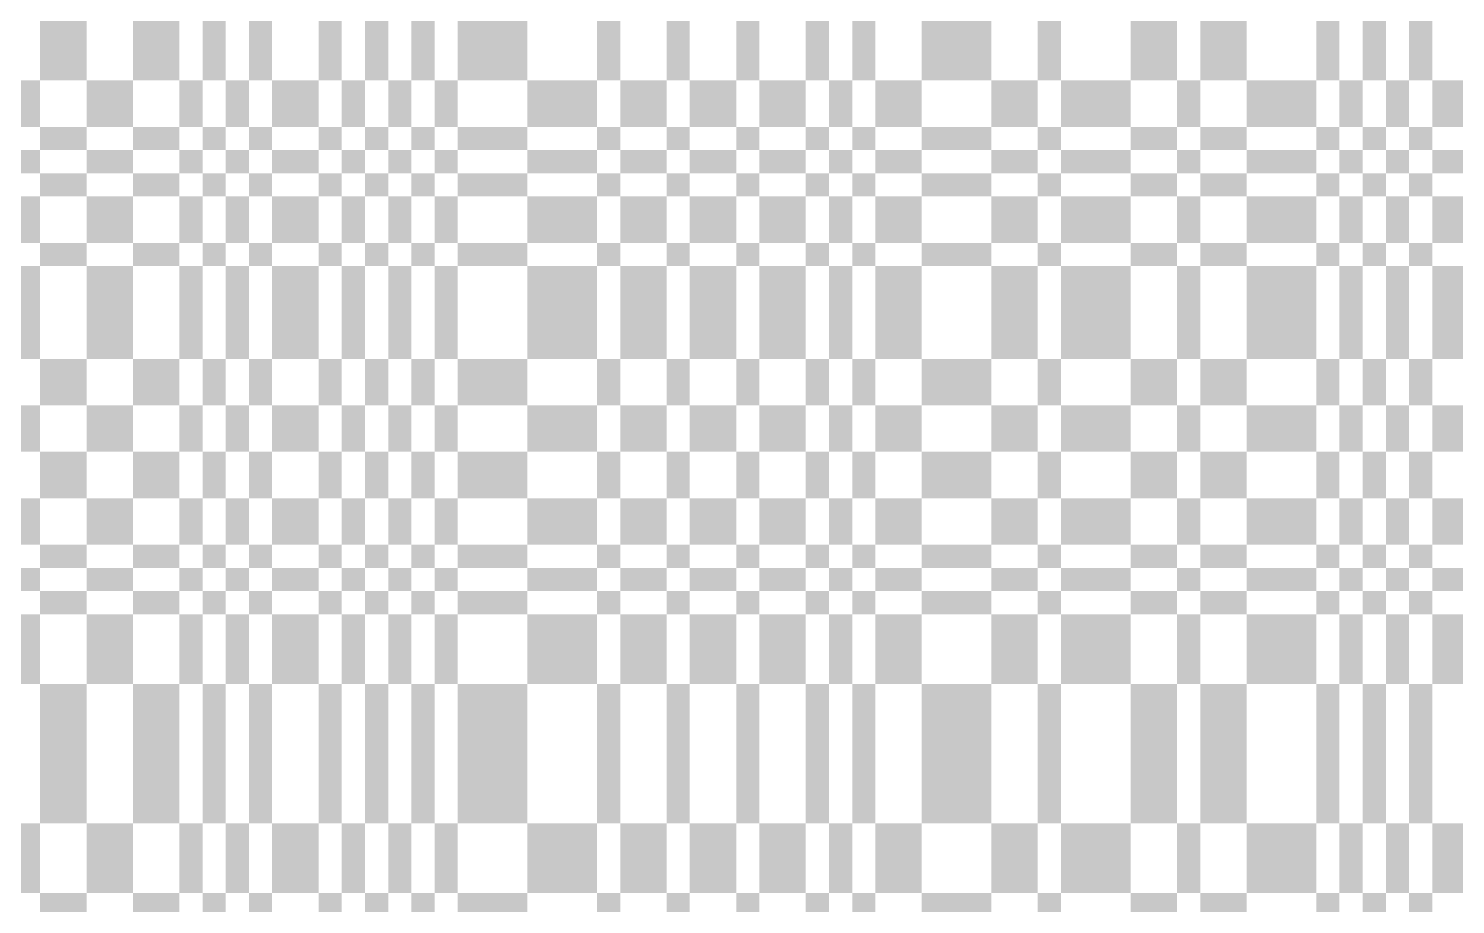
# Model space of a CAD drawing. Extents: x 0 to 200, y 0 to 200.
# Drawn here: x 99.8 to 124.4, y 149.4 to 164.49 of the extents above; entities that cross this region are included whole.
import ezdxf

# ---------------------------------------------------------------- set-up
doc = ezdxf.new("R2010")
doc.units = 0

msp = doc.modelspace()

# ---------------------------------------------------------------- linework, layer by layer
at = {"layer": 'CHROME'}
for points in [[(100, 163.6), (100.8, 163.6), (100, 164.8), (100.8, 164.8)], [(101.6, 163.6), (102.4, 163.6), (101.6, 164.8), (102.4, 164.8)], [(102.8, 163.6), (103.2, 163.6), (102.8, 164.8), (103.2, 164.8)], [(103.6, 163.6), (104, 163.6), (103.6, 164.8), (104, 164.8)], [(104.8, 163.6), (105.2, 163.6), (104.8, 164.8), (105.2, 164.8)], [(105.6, 163.6), (106, 163.6), (105.6, 164.8), (106, 164.8)], [(106.4, 163.6), (106.8, 163.6), (106.4, 164.8), (106.8, 164.8)], [(107.2, 163.6), (108.4, 163.6), (107.2, 164.8), (108.4, 164.8)], [(109.6, 163.6), (110, 163.6), (109.6, 164.8), (110, 164.8)], [(110.8, 163.6), (111.2, 163.6), (110.8, 164.8), (111.2, 164.8)], [(112, 163.6), (112.4, 163.6), (112, 164.8), (112.4, 164.8)], [(113.2, 163.6), (113.6, 163.6), (113.2, 164.8), (113.6, 164.8)], [(114, 163.6), (114.4, 163.6), (114, 164.8), (114.4, 164.8)], [(115.2, 163.6), (116.4, 163.6), (115.2, 164.8), (116.4, 164.8)], [(117.2, 163.6), (117.6, 163.6), (117.2, 164.8), (117.6, 164.8)], [(118.8, 163.6), (119.6, 163.6), (118.8, 164.8), (119.6, 164.8)], [(120, 163.6), (120.8, 163.6), (120, 164.8), (120.8, 164.8)], [(122, 163.6), (122.4, 163.6), (122, 164.8), (122.4, 164.8)], [(122.8, 163.6), (123.2, 163.6), (122.8, 164.8), (123.2, 164.8)], [(123.6, 163.6), (124, 163.6), (123.6, 164.8), (124, 164.8)], [(99.6, 162.8), (100, 162.8), (99.6, 163.6), (100, 163.6)], [(100.8, 162.8), (101.6, 162.8), (100.8, 163.6), (101.6, 163.6)], [(102.4, 162.8), (102.8, 162.8), (102.4, 163.6), (102.8, 163.6)], [(103.2, 162.8), (103.6, 162.8), (103.2, 163.6), (103.6, 163.6)], [(104, 162.8), (104.8, 162.8), (104, 163.6), (104.8, 163.6)], [(105.2, 162.8), (105.6, 162.8), (105.2, 163.6), (105.6, 163.6)], [(106, 162.8), (106.4, 162.8), (106, 163.6), (106.4, 163.6)], [(106.8, 162.8), (107.2, 162.8), (106.8, 163.6), (107.2, 163.6)], [(108.4, 162.8), (109.6, 162.8), (108.4, 163.6), (109.6, 163.6)], [(110, 162.8), (110.8, 162.8), (110, 163.6), (110.8, 163.6)], [(111.2, 162.8), (112, 162.8), (111.2, 163.6), (112, 163.6)], [(112.4, 162.8), (113.2, 162.8), (112.4, 163.6), (113.2, 163.6)], [(113.6, 162.8), (114, 162.8), (113.6, 163.6), (114, 163.6)], [(114.4, 162.8), (115.2, 162.8), (114.4, 163.6), (115.2, 163.6)], [(116.4, 162.8), (117.2, 162.8), (116.4, 163.6), (117.2, 163.6)], [(117.6, 162.8), (118.8, 162.8), (117.6, 163.6), (118.8, 163.6)], [(119.6, 162.8), (120, 162.8), (119.6, 163.6), (120, 163.6)], [(120.8, 162.8), (122, 162.8), (120.8, 163.6), (122, 163.6)], [(122.4, 162.8), (122.8, 162.8), (122.4, 163.6), (122.8, 163.6)], [(123.2, 162.8), (123.6, 162.8), (123.2, 163.6), (123.6, 163.6)], [(124, 162.8), (124.8, 162.8), (124, 163.6), (124.8, 163.6)], [(100, 162.4), (100.8, 162.4), (100, 162.8), (100.8, 162.8)], [(101.6, 162.4), (102.4, 162.4), (101.6, 162.8), (102.4, 162.8)], [(102.8, 162.4), (103.2, 162.4), (102.8, 162.8), (103.2, 162.8)], [(103.6, 162.4), (104, 162.4), (103.6, 162.8), (104, 162.8)], [(104.8, 162.4), (105.2, 162.4), (104.8, 162.8), (105.2, 162.8)], [(105.6, 162.4), (106, 162.4), (105.6, 162.8), (106, 162.8)], [(106.4, 162.4), (106.8, 162.4), (106.4, 162.8), (106.8, 162.8)], [(107.2, 162.4), (108.4, 162.4), (107.2, 162.8), (108.4, 162.8)], [(109.6, 162.4), (110, 162.4), (109.6, 162.8), (110, 162.8)], [(110.8, 162.4), (111.2, 162.4), (110.8, 162.8), (111.2, 162.8)], [(112, 162.4), (112.4, 162.4), (112, 162.8), (112.4, 162.8)], [(113.2, 162.4), (113.6, 162.4), (113.2, 162.8), (113.6, 162.8)], [(114, 162.4), (114.4, 162.4), (114, 162.8), (114.4, 162.8)], [(115.2, 162.4), (116.4, 162.4), (115.2, 162.8), (116.4, 162.8)], [(117.2, 162.4), (117.6, 162.4), (117.2, 162.8), (117.6, 162.8)], [(118.8, 162.4), (119.6, 162.4), (118.8, 162.8), (119.6, 162.8)], [(120, 162.4), (120.8, 162.4), (120, 162.8), (120.8, 162.8)], [(122, 162.4), (122.4, 162.4), (122, 162.8), (122.4, 162.8)], [(122.8, 162.4), (123.2, 162.4), (122.8, 162.8), (123.2, 162.8)], [(123.6, 162.4), (124, 162.4), (123.6, 162.8), (124, 162.8)], [(99.6, 162), (100, 162), (99.6, 162.4), (100, 162.4)], [(100.8, 162), (101.6, 162), (100.8, 162.4), (101.6, 162.4)], [(102.4, 162), (102.8, 162), (102.4, 162.4), (102.8, 162.4)], [(103.2, 162), (103.6, 162), (103.2, 162.4), (103.6, 162.4)], [(104, 162), (104.8, 162), (104, 162.4), (104.8, 162.4)], [(105.2, 162), (105.6, 162), (105.2, 162.4), (105.6, 162.4)], [(106, 162), (106.4, 162), (106, 162.4), (106.4, 162.4)], [(106.8, 162), (107.2, 162), (106.8, 162.4), (107.2, 162.4)], [(108.4, 162), (109.6, 162), (108.4, 162.4), (109.6, 162.4)], [(110, 162), (110.8, 162), (110, 162.4), (110.8, 162.4)], [(111.2, 162), (112, 162), (111.2, 162.4), (112, 162.4)], [(112.4, 162), (113.2, 162), (112.4, 162.4), (113.2, 162.4)], [(113.6, 162), (114, 162), (113.6, 162.4), (114, 162.4)], [(114.4, 162), (115.2, 162), (114.4, 162.4), (115.2, 162.4)], [(116.4, 162), (117.2, 162), (116.4, 162.4), (117.2, 162.4)], [(117.6, 162), (118.8, 162), (117.6, 162.4), (118.8, 162.4)], [(119.6, 162), (120, 162), (119.6, 162.4), (120, 162.4)], [(120.8, 162), (122, 162), (120.8, 162.4), (122, 162.4)], [(122.4, 162), (122.8, 162), (122.4, 162.4), (122.8, 162.4)], [(123.2, 162), (123.6, 162), (123.2, 162.4), (123.6, 162.4)], [(124, 162), (124.8, 162), (124, 162.4), (124.8, 162.4)], [(100, 161.6), (100.8, 161.6), (100, 162), (100.8, 162)], [(101.6, 161.6), (102.4, 161.6), (101.6, 162), (102.4, 162)], [(102.8, 161.6), (103.2, 161.6), (102.8, 162), (103.2, 162)], [(103.6, 161.6), (104, 161.6), (103.6, 162), (104, 162)], [(104.8, 161.6), (105.2, 161.6), (104.8, 162), (105.2, 162)], [(105.6, 161.6), (106, 161.6), (105.6, 162), (106, 162)], [(106.4, 161.6), (106.8, 161.6), (106.4, 162), (106.8, 162)], [(107.2, 161.6), (108.4, 161.6), (107.2, 162), (108.4, 162)], [(109.6, 161.6), (110, 161.6), (109.6, 162), (110, 162)], [(110.8, 161.6), (111.2, 161.6), (110.8, 162), (111.2, 162)], [(112, 161.6), (112.4, 161.6), (112, 162), (112.4, 162)], [(113.2, 161.6), (113.6, 161.6), (113.2, 162), (113.6, 162)], [(114, 161.6), (114.4, 161.6), (114, 162), (114.4, 162)], [(115.2, 161.6), (116.4, 161.6), (115.2, 162), (116.4, 162)], [(117.2, 161.6), (117.6, 161.6), (117.2, 162), (117.6, 162)], [(118.8, 161.6), (119.6, 161.6), (118.8, 162), (119.6, 162)], [(120, 161.6), (120.8, 161.6), (120, 162), (120.8, 162)], [(122, 161.6), (122.4, 161.6), (122, 162), (122.4, 162)], [(122.8, 161.6), (123.2, 161.6), (122.8, 162), (123.2, 162)], [(123.6, 161.6), (124, 161.6), (123.6, 162), (124, 162)], [(99.6, 160.8), (100, 160.8), (99.6, 161.6), (100, 161.6)], [(100.8, 160.8), (101.6, 160.8), (100.8, 161.6), (101.6, 161.6)], [(102.4, 160.8), (102.8, 160.8), (102.4, 161.6), (102.8, 161.6)], [(103.2, 160.8), (103.6, 160.8), (103.2, 161.6), (103.6, 161.6)], [(104, 160.8), (104.8, 160.8), (104, 161.6), (104.8, 161.6)], [(105.2, 160.8), (105.6, 160.8), (105.2, 161.6), (105.6, 161.6)], [(106, 160.8), (106.4, 160.8), (106, 161.6), (106.4, 161.6)], [(106.8, 160.8), (107.2, 160.8), (106.8, 161.6), (107.2, 161.6)], [(108.4, 160.8), (109.6, 160.8), (108.4, 161.6), (109.6, 161.6)], [(110, 160.8), (110.8, 160.8), (110, 161.6), (110.8, 161.6)], [(111.2, 160.8), (112, 160.8), (111.2, 161.6), (112, 161.6)], [(112.4, 160.8), (113.2, 160.8), (112.4, 161.6), (113.2, 161.6)], [(113.6, 160.8), (114, 160.8), (113.6, 161.6), (114, 161.6)], [(114.4, 160.8), (115.2, 160.8), (114.4, 161.6), (115.2, 161.6)], [(116.4, 160.8), (117.2, 160.8), (116.4, 161.6), (117.2, 161.6)], [(117.6, 160.8), (118.8, 160.8), (117.6, 161.6), (118.8, 161.6)], [(119.6, 160.8), (120, 160.8), (119.6, 161.6), (120, 161.6)], [(120.8, 160.8), (122, 160.8), (120.8, 161.6), (122, 161.6)], [(122.4, 160.8), (122.8, 160.8), (122.4, 161.6), (122.8, 161.6)], [(123.2, 160.8), (123.6, 160.8), (123.2, 161.6), (123.6, 161.6)], [(124, 160.8), (124.8, 160.8), (124, 161.6), (124.8, 161.6)], [(100, 160.4), (100.8, 160.4), (100, 160.8), (100.8, 160.8)], [(101.6, 160.4), (102.4, 160.4), (101.6, 160.8), (102.4, 160.8)], [(102.8, 160.4), (103.2, 160.4), (102.8, 160.8), (103.2, 160.8)], [(103.6, 160.4), (104, 160.4), (103.6, 160.8), (104, 160.8)], [(104.8, 160.4), (105.2, 160.4), (104.8, 160.8), (105.2, 160.8)], [(105.6, 160.4), (106, 160.4), (105.6, 160.8), (106, 160.8)], [(106.4, 160.4), (106.8, 160.4), (106.4, 160.8), (106.8, 160.8)], [(107.2, 160.4), (108.4, 160.4), (107.2, 160.8), (108.4, 160.8)], [(109.6, 160.4), (110, 160.4), (109.6, 160.8), (110, 160.8)], [(110.8, 160.4), (111.2, 160.4), (110.8, 160.8), (111.2, 160.8)], [(112, 160.4), (112.4, 160.4), (112, 160.8), (112.4, 160.8)], [(113.2, 160.4), (113.6, 160.4), (113.2, 160.8), (113.6, 160.8)], [(114, 160.4), (114.4, 160.4), (114, 160.8), (114.4, 160.8)], [(115.2, 160.4), (116.4, 160.4), (115.2, 160.8), (116.4, 160.8)], [(117.2, 160.4), (117.6, 160.4), (117.2, 160.8), (117.6, 160.8)], [(118.8, 160.4), (119.6, 160.4), (118.8, 160.8), (119.6, 160.8)], [(120, 160.4), (120.8, 160.4), (120, 160.8), (120.8, 160.8)], [(122, 160.4), (122.4, 160.4), (122, 160.8), (122.4, 160.8)], [(122.8, 160.4), (123.2, 160.4), (122.8, 160.8), (123.2, 160.8)], [(123.6, 160.4), (124, 160.4), (123.6, 160.8), (124, 160.8)], [(99.6, 158.8), (100, 158.8), (99.6, 160.4), (100, 160.4)], [(100.8, 158.8), (101.6, 158.8), (100.8, 160.4), (101.6, 160.4)], [(102.4, 158.8), (102.8, 158.8), (102.4, 160.4), (102.8, 160.4)], [(103.2, 158.8), (103.6, 158.8), (103.2, 160.4), (103.6, 160.4)], [(104, 158.8), (104.8, 158.8), (104, 160.4), (104.8, 160.4)], [(105.2, 158.8), (105.6, 158.8), (105.2, 160.4), (105.6, 160.4)], [(106, 158.8), (106.4, 158.8), (106, 160.4), (106.4, 160.4)], [(106.8, 158.8), (107.2, 158.8), (106.8, 160.4), (107.2, 160.4)], [(108.4, 158.8), (109.6, 158.8), (108.4, 160.4), (109.6, 160.4)], [(110, 158.8), (110.8, 158.8), (110, 160.4), (110.8, 160.4)], [(111.2, 158.8), (112, 158.8), (111.2, 160.4), (112, 160.4)], [(112.4, 158.8), (113.2, 158.8), (112.4, 160.4), (113.2, 160.4)], [(113.6, 158.8), (114, 158.8), (113.6, 160.4), (114, 160.4)], [(114.4, 158.8), (115.2, 158.8), (114.4, 160.4), (115.2, 160.4)], [(116.4, 158.8), (117.2, 158.8), (116.4, 160.4), (117.2, 160.4)], [(117.6, 158.8), (118.8, 158.8), (117.6, 160.4), (118.8, 160.4)], [(119.6, 158.8), (120, 158.8), (119.6, 160.4), (120, 160.4)], [(120.8, 158.8), (122, 158.8), (120.8, 160.4), (122, 160.4)], [(122.4, 158.8), (122.8, 158.8), (122.4, 160.4), (122.8, 160.4)], [(123.2, 158.8), (123.6, 158.8), (123.2, 160.4), (123.6, 160.4)], [(124, 158.8), (124.8, 158.8), (124, 160.4), (124.8, 160.4)], [(100, 158), (100.8, 158), (100, 158.8), (100.8, 158.8)], [(101.6, 158), (102.4, 158), (101.6, 158.8), (102.4, 158.8)], [(102.8, 158), (103.2, 158), (102.8, 158.8), (103.2, 158.8)], [(103.6, 158), (104, 158), (103.6, 158.8), (104, 158.8)], [(104.8, 158), (105.2, 158), (104.8, 158.8), (105.2, 158.8)], [(105.6, 158), (106, 158), (105.6, 158.8), (106, 158.8)], [(106.4, 158), (106.8, 158), (106.4, 158.8), (106.8, 158.8)], [(107.2, 158), (108.4, 158), (107.2, 158.8), (108.4, 158.8)], [(109.6, 158), (110, 158), (109.6, 158.8), (110, 158.8)], [(110.8, 158), (111.2, 158), (110.8, 158.8), (111.2, 158.8)], [(112, 158), (112.4, 158), (112, 158.8), (112.4, 158.8)], [(113.2, 158), (113.6, 158), (113.2, 158.8), (113.6, 158.8)], [(114, 158), (114.4, 158), (114, 158.8), (114.4, 158.8)], [(115.2, 158), (116.4, 158), (115.2, 158.8), (116.4, 158.8)], [(117.2, 158), (117.6, 158), (117.2, 158.8), (117.6, 158.8)], [(118.8, 158), (119.6, 158), (118.8, 158.8), (119.6, 158.8)], [(120, 158), (120.8, 158), (120, 158.8), (120.8, 158.8)], [(122, 158), (122.4, 158), (122, 158.8), (122.4, 158.8)], [(122.8, 158), (123.2, 158), (122.8, 158.8), (123.2, 158.8)], [(123.6, 158), (124, 158), (123.6, 158.8), (124, 158.8)], [(99.6, 157.2), (100, 157.2), (99.6, 158), (100, 158)], [(100.8, 157.2), (101.6, 157.2), (100.8, 158), (101.6, 158)], [(102.4, 157.2), (102.8, 157.2), (102.4, 158), (102.8, 158)], [(103.2, 157.2), (103.6, 157.2), (103.2, 158), (103.6, 158)], [(104, 157.2), (104.8, 157.2), (104, 158), (104.8, 158)], [(105.2, 157.2), (105.6, 157.2), (105.2, 158), (105.6, 158)], [(106, 157.2), (106.4, 157.2), (106, 158), (106.4, 158)], [(106.8, 157.2), (107.2, 157.2), (106.8, 158), (107.2, 158)], [(108.4, 157.2), (109.6, 157.2), (108.4, 158), (109.6, 158)], [(110, 157.2), (110.8, 157.2), (110, 158), (110.8, 158)], [(111.2, 157.2), (112, 157.2), (111.2, 158), (112, 158)], [(112.4, 157.2), (113.2, 157.2), (112.4, 158), (113.2, 158)], [(113.6, 157.2), (114, 157.2), (113.6, 158), (114, 158)], [(114.4, 157.2), (115.2, 157.2), (114.4, 158), (115.2, 158)], [(116.4, 157.2), (117.2, 157.2), (116.4, 158), (117.2, 158)], [(117.6, 157.2), (118.8, 157.2), (117.6, 158), (118.8, 158)], [(119.6, 157.2), (120, 157.2), (119.6, 158), (120, 158)], [(120.8, 157.2), (122, 157.2), (120.8, 158), (122, 158)], [(122.4, 157.2), (122.8, 157.2), (122.4, 158), (122.8, 158)], [(123.2, 157.2), (123.6, 157.2), (123.2, 158), (123.6, 158)], [(124, 157.2), (124.8, 157.2), (124, 158), (124.8, 158)], [(100, 156.4), (100.8, 156.4), (100, 157.2), (100.8, 157.2)], [(101.6, 156.4), (102.4, 156.4), (101.6, 157.2), (102.4, 157.2)], [(102.8, 156.4), (103.2, 156.4), (102.8, 157.2), (103.2, 157.2)], [(103.6, 156.4), (104, 156.4), (103.6, 157.2), (104, 157.2)], [(104.8, 156.4), (105.2, 156.4), (104.8, 157.2), (105.2, 157.2)], [(105.6, 156.4), (106, 156.4), (105.6, 157.2), (106, 157.2)], [(106.4, 156.4), (106.8, 156.4), (106.4, 157.2), (106.8, 157.2)], [(107.2, 156.4), (108.4, 156.4), (107.2, 157.2), (108.4, 157.2)], [(109.6, 156.4), (110, 156.4), (109.6, 157.2), (110, 157.2)], [(110.8, 156.4), (111.2, 156.4), (110.8, 157.2), (111.2, 157.2)], [(112, 156.4), (112.4, 156.4), (112, 157.2), (112.4, 157.2)], [(113.2, 156.4), (113.6, 156.4), (113.2, 157.2), (113.6, 157.2)], [(114, 156.4), (114.4, 156.4), (114, 157.2), (114.4, 157.2)], [(115.2, 156.4), (116.4, 156.4), (115.2, 157.2), (116.4, 157.2)], [(117.2, 156.4), (117.6, 156.4), (117.2, 157.2), (117.6, 157.2)], [(118.8, 156.4), (119.6, 156.4), (118.8, 157.2), (119.6, 157.2)], [(120, 156.4), (120.8, 156.4), (120, 157.2), (120.8, 157.2)], [(122, 156.4), (122.4, 156.4), (122, 157.2), (122.4, 157.2)], [(122.8, 156.4), (123.2, 156.4), (122.8, 157.2), (123.2, 157.2)], [(123.6, 156.4), (124, 156.4), (123.6, 157.2), (124, 157.2)], [(99.6, 155.6), (100, 155.6), (99.6, 156.4), (100, 156.4)], [(100.8, 155.6), (101.6, 155.6), (100.8, 156.4), (101.6, 156.4)], [(102.4, 155.6), (102.8, 155.6), (102.4, 156.4), (102.8, 156.4)], [(103.2, 155.6), (103.6, 155.6), (103.2, 156.4), (103.6, 156.4)], [(104, 155.6), (104.8, 155.6), (104, 156.4), (104.8, 156.4)], [(105.2, 155.6), (105.6, 155.6), (105.2, 156.4), (105.6, 156.4)], [(106, 155.6), (106.4, 155.6), (106, 156.4), (106.4, 156.4)], [(106.8, 155.6), (107.2, 155.6), (106.8, 156.4), (107.2, 156.4)], [(108.4, 155.6), (109.6, 155.6), (108.4, 156.4), (109.6, 156.4)], [(110, 155.6), (110.8, 155.6), (110, 156.4), (110.8, 156.4)], [(111.2, 155.6), (112, 155.6), (111.2, 156.4), (112, 156.4)], [(112.4, 155.6), (113.2, 155.6), (112.4, 156.4), (113.2, 156.4)], [(113.6, 155.6), (114, 155.6), (113.6, 156.4), (114, 156.4)], [(114.4, 155.6), (115.2, 155.6), (114.4, 156.4), (115.2, 156.4)], [(116.4, 155.6), (117.2, 155.6), (116.4, 156.4), (117.2, 156.4)], [(117.6, 155.6), (118.8, 155.6), (117.6, 156.4), (118.8, 156.4)], [(119.6, 155.6), (120, 155.6), (119.6, 156.4), (120, 156.4)], [(120.8, 155.6), (122, 155.6), (120.8, 156.4), (122, 156.4)], [(122.4, 155.6), (122.8, 155.6), (122.4, 156.4), (122.8, 156.4)], [(123.2, 155.6), (123.6, 155.6), (123.2, 156.4), (123.6, 156.4)], [(124, 155.6), (124.8, 155.6), (124, 156.4), (124.8, 156.4)], [(100, 155.2), (100.8, 155.2), (100, 155.6), (100.8, 155.6)], [(101.6, 155.2), (102.4, 155.2), (101.6, 155.6), (102.4, 155.6)], [(102.8, 155.2), (103.2, 155.2), (102.8, 155.6), (103.2, 155.6)], [(103.6, 155.2), (104, 155.2), (103.6, 155.6), (104, 155.6)], [(104.8, 155.2), (105.2, 155.2), (104.8, 155.6), (105.2, 155.6)], [(105.6, 155.2), (106, 155.2), (105.6, 155.6), (106, 155.6)], [(106.4, 155.2), (106.8, 155.2), (106.4, 155.6), (106.8, 155.6)], [(107.2, 155.2), (108.4, 155.2), (107.2, 155.6), (108.4, 155.6)], [(109.6, 155.2), (110, 155.2), (109.6, 155.6), (110, 155.6)], [(110.8, 155.2), (111.2, 155.2), (110.8, 155.6), (111.2, 155.6)], [(112, 155.2), (112.4, 155.2), (112, 155.6), (112.4, 155.6)], [(113.2, 155.2), (113.6, 155.2), (113.2, 155.6), (113.6, 155.6)], [(114, 155.2), (114.4, 155.2), (114, 155.6), (114.4, 155.6)], [(115.2, 155.2), (116.4, 155.2), (115.2, 155.6), (116.4, 155.6)], [(117.2, 155.2), (117.6, 155.2), (117.2, 155.6), (117.6, 155.6)], [(118.8, 155.2), (119.6, 155.2), (118.8, 155.6), (119.6, 155.6)], [(120, 155.2), (120.8, 155.2), (120, 155.6), (120.8, 155.6)], [(122, 155.2), (122.4, 155.2), (122, 155.6), (122.4, 155.6)], [(122.8, 155.2), (123.2, 155.2), (122.8, 155.6), (123.2, 155.6)], [(123.6, 155.2), (124, 155.2), (123.6, 155.6), (124, 155.6)], [(99.6, 154.8), (100, 154.8), (99.6, 155.2), (100, 155.2)], [(100.8, 154.8), (101.6, 154.8), (100.8, 155.2), (101.6, 155.2)], [(102.4, 154.8), (102.8, 154.8), (102.4, 155.2), (102.8, 155.2)], [(103.2, 154.8), (103.6, 154.8), (103.2, 155.2), (103.6, 155.2)], [(104, 154.8), (104.8, 154.8), (104, 155.2), (104.8, 155.2)], [(105.2, 154.8), (105.6, 154.8), (105.2, 155.2), (105.6, 155.2)], [(106, 154.8), (106.4, 154.8), (106, 155.2), (106.4, 155.2)], [(106.8, 154.8), (107.2, 154.8), (106.8, 155.2), (107.2, 155.2)], [(108.4, 154.8), (109.6, 154.8), (108.4, 155.2), (109.6, 155.2)], [(110, 154.8), (110.8, 154.8), (110, 155.2), (110.8, 155.2)], [(111.2, 154.8), (112, 154.8), (111.2, 155.2), (112, 155.2)], [(112.4, 154.8), (113.2, 154.8), (112.4, 155.2), (113.2, 155.2)], [(113.6, 154.8), (114, 154.8), (113.6, 155.2), (114, 155.2)], [(114.4, 154.8), (115.2, 154.8), (114.4, 155.2), (115.2, 155.2)], [(116.4, 154.8), (117.2, 154.8), (116.4, 155.2), (117.2, 155.2)], [(117.6, 154.8), (118.8, 154.8), (117.6, 155.2), (118.8, 155.2)], [(119.6, 154.8), (120, 154.8), (119.6, 155.2), (120, 155.2)], [(120.8, 154.8), (122, 154.8), (120.8, 155.2), (122, 155.2)], [(122.4, 154.8), (122.8, 154.8), (122.4, 155.2), (122.8, 155.2)], [(123.2, 154.8), (123.6, 154.8), (123.2, 155.2), (123.6, 155.2)], [(124, 154.8), (124.8, 154.8), (124, 155.2), (124.8, 155.2)], [(100, 154.4), (100.8, 154.4), (100, 154.8), (100.8, 154.8)], [(101.6, 154.4), (102.4, 154.4), (101.6, 154.8), (102.4, 154.8)], [(102.8, 154.4), (103.2, 154.4), (102.8, 154.8), (103.2, 154.8)], [(103.6, 154.4), (104, 154.4), (103.6, 154.8), (104, 154.8)], [(104.8, 154.4), (105.2, 154.4), (104.8, 154.8), (105.2, 154.8)], [(105.6, 154.4), (106, 154.4), (105.6, 154.8), (106, 154.8)], [(106.4, 154.4), (106.8, 154.4), (106.4, 154.8), (106.8, 154.8)], [(107.2, 154.4), (108.4, 154.4), (107.2, 154.8), (108.4, 154.8)], [(109.6, 154.4), (110, 154.4), (109.6, 154.8), (110, 154.8)], [(110.8, 154.4), (111.2, 154.4), (110.8, 154.8), (111.2, 154.8)], [(112, 154.4), (112.4, 154.4), (112, 154.8), (112.4, 154.8)], [(113.2, 154.4), (113.6, 154.4), (113.2, 154.8), (113.6, 154.8)], [(114, 154.4), (114.4, 154.4), (114, 154.8), (114.4, 154.8)], [(115.2, 154.4), (116.4, 154.4), (115.2, 154.8), (116.4, 154.8)], [(117.2, 154.4), (117.6, 154.4), (117.2, 154.8), (117.6, 154.8)], [(118.8, 154.4), (119.6, 154.4), (118.8, 154.8), (119.6, 154.8)], [(120, 154.4), (120.8, 154.4), (120, 154.8), (120.8, 154.8)], [(122, 154.4), (122.4, 154.4), (122, 154.8), (122.4, 154.8)], [(122.8, 154.4), (123.2, 154.4), (122.8, 154.8), (123.2, 154.8)], [(123.6, 154.4), (124, 154.4), (123.6, 154.8), (124, 154.8)], [(99.6, 153.2), (100, 153.2), (99.6, 154.4), (100, 154.4)], [(100.8, 153.2), (101.6, 153.2), (100.8, 154.4), (101.6, 154.4)], [(102.4, 153.2), (102.8, 153.2), (102.4, 154.4), (102.8, 154.4)], [(103.2, 153.2), (103.6, 153.2), (103.2, 154.4), (103.6, 154.4)], [(104, 153.2), (104.8, 153.2), (104, 154.4), (104.8, 154.4)], [(105.2, 153.2), (105.6, 153.2), (105.2, 154.4), (105.6, 154.4)], [(106, 153.2), (106.4, 153.2), (106, 154.4), (106.4, 154.4)], [(106.8, 153.2), (107.2, 153.2), (106.8, 154.4), (107.2, 154.4)], [(108.4, 153.2), (109.6, 153.2), (108.4, 154.4), (109.6, 154.4)], [(110, 153.2), (110.8, 153.2), (110, 154.4), (110.8, 154.4)], [(111.2, 153.2), (112, 153.2), (111.2, 154.4), (112, 154.4)], [(112.4, 153.2), (113.2, 153.2), (112.4, 154.4), (113.2, 154.4)], [(113.6, 153.2), (114, 153.2), (113.6, 154.4), (114, 154.4)], [(114.4, 153.2), (115.2, 153.2), (114.4, 154.4), (115.2, 154.4)], [(116.4, 153.2), (117.2, 153.2), (116.4, 154.4), (117.2, 154.4)], [(117.6, 153.2), (118.8, 153.2), (117.6, 154.4), (118.8, 154.4)], [(119.6, 153.2), (120, 153.2), (119.6, 154.4), (120, 154.4)], [(120.8, 153.2), (122, 153.2), (120.8, 154.4), (122, 154.4)], [(122.4, 153.2), (122.8, 153.2), (122.4, 154.4), (122.8, 154.4)], [(123.2, 153.2), (123.6, 153.2), (123.2, 154.4), (123.6, 154.4)], [(124, 153.2), (124.8, 153.2), (124, 154.4), (124.8, 154.4)], [(100, 150.8), (100.8, 150.8), (100, 153.2), (100.8, 153.2)], [(101.6, 150.8), (102.4, 150.8), (101.6, 153.2), (102.4, 153.2)], [(102.8, 150.8), (103.2, 150.8), (102.8, 153.2), (103.2, 153.2)], [(103.6, 150.8), (104, 150.8), (103.6, 153.2), (104, 153.2)], [(104.8, 150.8), (105.2, 150.8), (104.8, 153.2), (105.2, 153.2)], [(105.6, 150.8), (106, 150.8), (105.6, 153.2), (106, 153.2)], [(106.4, 150.8), (106.8, 150.8), (106.4, 153.2), (106.8, 153.2)], [(107.2, 150.8), (108.4, 150.8), (107.2, 153.2), (108.4, 153.2)], [(109.6, 150.8), (110, 150.8), (109.6, 153.2), (110, 153.2)], [(110.8, 150.8), (111.2, 150.8), (110.8, 153.2), (111.2, 153.2)], [(112, 150.8), (112.4, 150.8), (112, 153.2), (112.4, 153.2)], [(113.2, 150.8), (113.6, 150.8), (113.2, 153.2), (113.6, 153.2)], [(114, 150.8), (114.4, 150.8), (114, 153.2), (114.4, 153.2)], [(115.2, 150.8), (116.4, 150.8), (115.2, 153.2), (116.4, 153.2)], [(117.2, 150.8), (117.6, 150.8), (117.2, 153.2), (117.6, 153.2)], [(118.8, 150.8), (119.6, 150.8), (118.8, 153.2), (119.6, 153.2)], [(120, 150.8), (120.8, 150.8), (120, 153.2), (120.8, 153.2)], [(122, 150.8), (122.4, 150.8), (122, 153.2), (122.4, 153.2)], [(122.8, 150.8), (123.2, 150.8), (122.8, 153.2), (123.2, 153.2)], [(123.6, 150.8), (124, 150.8), (123.6, 153.2), (124, 153.2)], [(99.6, 149.6), (100, 149.6), (99.6, 150.8), (100, 150.8)], [(100.8, 149.6), (101.6, 149.6), (100.8, 150.8), (101.6, 150.8)], [(102.4, 149.6), (102.8, 149.6), (102.4, 150.8), (102.8, 150.8)], [(103.2, 149.6), (103.6, 149.6), (103.2, 150.8), (103.6, 150.8)], [(104, 149.6), (104.8, 149.6), (104, 150.8), (104.8, 150.8)], [(105.2, 149.6), (105.6, 149.6), (105.2, 150.8), (105.6, 150.8)], [(106, 149.6), (106.4, 149.6), (106, 150.8), (106.4, 150.8)], [(106.8, 149.6), (107.2, 149.6), (106.8, 150.8), (107.2, 150.8)], [(108.4, 149.6), (109.6, 149.6), (108.4, 150.8), (109.6, 150.8)], [(110, 149.6), (110.8, 149.6), (110, 150.8), (110.8, 150.8)], [(111.2, 149.6), (112, 149.6), (111.2, 150.8), (112, 150.8)], [(112.4, 149.6), (113.2, 149.6), (112.4, 150.8), (113.2, 150.8)], [(113.6, 149.6), (114, 149.6), (113.6, 150.8), (114, 150.8)], [(114.4, 149.6), (115.2, 149.6), (114.4, 150.8), (115.2, 150.8)], [(116.4, 149.6), (117.2, 149.6), (116.4, 150.8), (117.2, 150.8)], [(117.6, 149.6), (118.8, 149.6), (117.6, 150.8), (118.8, 150.8)], [(119.6, 149.6), (120, 149.6), (119.6, 150.8), (120, 150.8)], [(120.8, 149.6), (122, 149.6), (120.8, 150.8), (122, 150.8)], [(122.4, 149.6), (122.8, 149.6), (122.4, 150.8), (122.8, 150.8)], [(123.2, 149.6), (123.6, 149.6), (123.2, 150.8), (123.6, 150.8)], [(124, 149.6), (124.8, 149.6), (124, 150.8), (124.8, 150.8)], [(100, 149.2), (100.8, 149.2), (100, 149.6), (100.8, 149.6)], [(101.6, 149.2), (102.4, 149.2), (101.6, 149.6), (102.4, 149.6)], [(102.8, 149.2), (103.2, 149.2), (102.8, 149.6), (103.2, 149.6)], [(103.6, 149.2), (104, 149.2), (103.6, 149.6), (104, 149.6)], [(104.8, 149.2), (105.2, 149.2), (104.8, 149.6), (105.2, 149.6)], [(105.6, 149.2), (106, 149.2), (105.6, 149.6), (106, 149.6)], [(106.4, 149.2), (106.8, 149.2), (106.4, 149.6), (106.8, 149.6)], [(107.2, 149.2), (108.4, 149.2), (107.2, 149.6), (108.4, 149.6)], [(109.6, 149.2), (110, 149.2), (109.6, 149.6), (110, 149.6)], [(110.8, 149.2), (111.2, 149.2), (110.8, 149.6), (111.2, 149.6)], [(112, 149.2), (112.4, 149.2), (112, 149.6), (112.4, 149.6)], [(113.2, 149.2), (113.6, 149.2), (113.2, 149.6), (113.6, 149.6)], [(114, 149.2), (114.4, 149.2), (114, 149.6), (114.4, 149.6)], [(115.2, 149.2), (116.4, 149.2), (115.2, 149.6), (116.4, 149.6)], [(117.2, 149.2), (117.6, 149.2), (117.2, 149.6), (117.6, 149.6)], [(118.8, 149.2), (119.6, 149.2), (118.8, 149.6), (119.6, 149.6)], [(120, 149.2), (120.8, 149.2), (120, 149.6), (120.8, 149.6)], [(122, 149.2), (122.4, 149.2), (122, 149.6), (122.4, 149.6)], [(122.8, 149.2), (123.2, 149.2), (122.8, 149.6), (123.2, 149.6)], [(123.6, 149.2), (124, 149.2), (123.6, 149.6), (124, 149.6)]]:
    msp.add_solid(points, dxfattribs=at)

doc.saveas('drawing.dxf')
